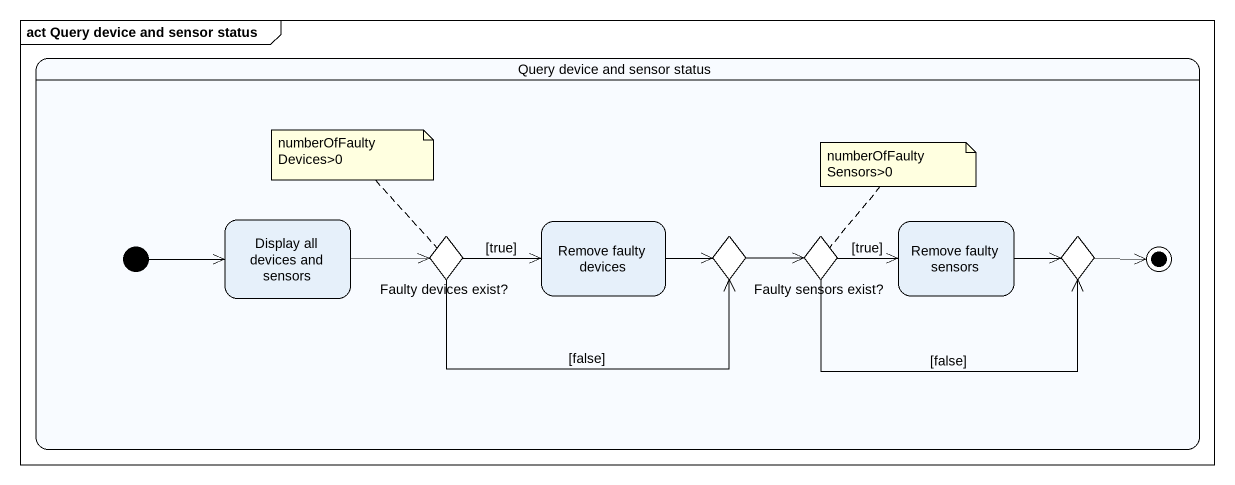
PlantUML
@startuml
mainframe act Query device and sensor status
hide empty description
state "Query device and sensor status" as Query_device_and_sensor {
  state "Display all devices and sensors" as Display_all_devices_and
  state "Faulty devices exist?" as Faulty_devices_exist <<choice>>
  state "Remove faulty devices" as Remove_faulty_devices
  state choice1 <<choice>>
  state "Faulty sensors exist?" as Faulty_sensors_exist <<choice>>
  state "Remove faulty sensors" as Remove_faulty_sensors
  state choice2 <<choice>>
  choice2 -right-> [*]
  [*] -right-> Display_all_devices_and
}
Display_all_devices_and -right-> Faulty_devices_exist
Faulty_devices_exist -right-> Remove_faulty_devices : [true]
Faulty_devices_exist -right-> choice1 : [false]
Remove_faulty_devices -right-> choice1
choice1 -right-> Faulty_sensors_exist
Faulty_sensors_exist -right-> Remove_faulty_sensors : [true]
Faulty_sensors_exist -right-> choice2 : [false]
Remove_faulty_sensors -right-> choice2
note top of Faulty_devices_exist : numberOfFaultyDevices>0
note top of Faulty_sensors_exist : numberOfFaultySensors>0
@enduml
